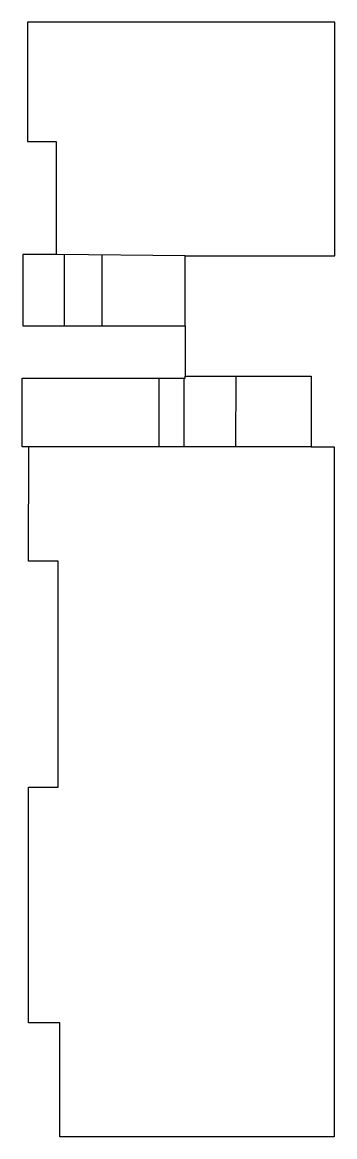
# Model space of a CAD drawing. Header units: inches. Extents: x 0 to 8.28, y 0 to 6.55.
# Drawn here: x 0 to 1.297, y 0 to 4.629 of the extents above.
import ezdxf

# ---------------------------------------------------------------- set-up
doc = ezdxf.new("R2010")
doc.units = ezdxf.units.IN
doc.header["$MEASUREMENT"] = 0
doc.layers.add('floor 7', color=6, linetype='Continuous')

msp = doc.modelspace()

# ---------------------------------------------------------------- linework, layer by layer
at = {"layer": 'floor 7'}
for p, q in [((1.2969, 4.6292), (0.0222, 4.6292)), ((0.0222, 4.6292), (0.0222, 4.1339)), ((1.2969, 3.6584), (1.2969, 4.6292)), ((0.0222, 4.1339), (0.1411, 4.1339)), ((0.1411, 4.1339), (0.1411, 3.665)), ((0.1411, 3.665), (0.0023, 3.665)), ((0.0023, 3.665), (0.0023, 3.3679)), ((0.6761, 3.6584), (0.1411, 3.665)), ((0.175, 3.3679), (0.175, 3.6646)), ((0.3307, 3.6627), (0.3299, 3.3679)), ((0.6761, 3.3679), (0.6761, 3.6584)), ((0.6761, 3.6584), (1.2969, 3.6584)), ((0.0023, 3.3679), (0.6761, 3.3679)), ((0.6761, 3.3679), (0.6761, 3.1595)), ((0, 2.8654), (0, 3.1513)), ((0, 3.1513), (0.6755, 3.1513)), ((0.5664, 3.1513), (0.5664, 2.8654)), ((0.6719, 2.8654), (0.672, 3.1513)), ((0.6755, 3.1513), (0.6761, 3.1595)), ((0.6761, 3.1595), (1.1995, 3.1595)), ((0.887, 3.1595), (0.8853, 2.8654)), ((1.1995, 3.1595), (1.1995, 2.8654)), ((1.1995, 2.8654), (0, 2.8654)), ((0.0252, 2.3901), (0.0274, 2.8654)), ((1.1995, 2.8654), (1.2941, 2.8654)), ((1.2941, 2.8654), (1.2941, 0)), ((0.1485, 2.3901), (0.0252, 2.3901)), ((0.1485, 1.4519), (0.1485, 2.3901)), ((0.0252, 0.4725), (0.0252, 1.4519)), ((0.0252, 1.4519), (0.1485, 1.4519)), ((0.1554, 0.4725), (0.0252, 0.4725)), ((0.1554, 0), (0.1554, 0.4725)), ((1.2941, 0), (0.1554, 0))]:
    msp.add_line(p, q, dxfattribs=at)

doc.saveas('drawing.dxf')
